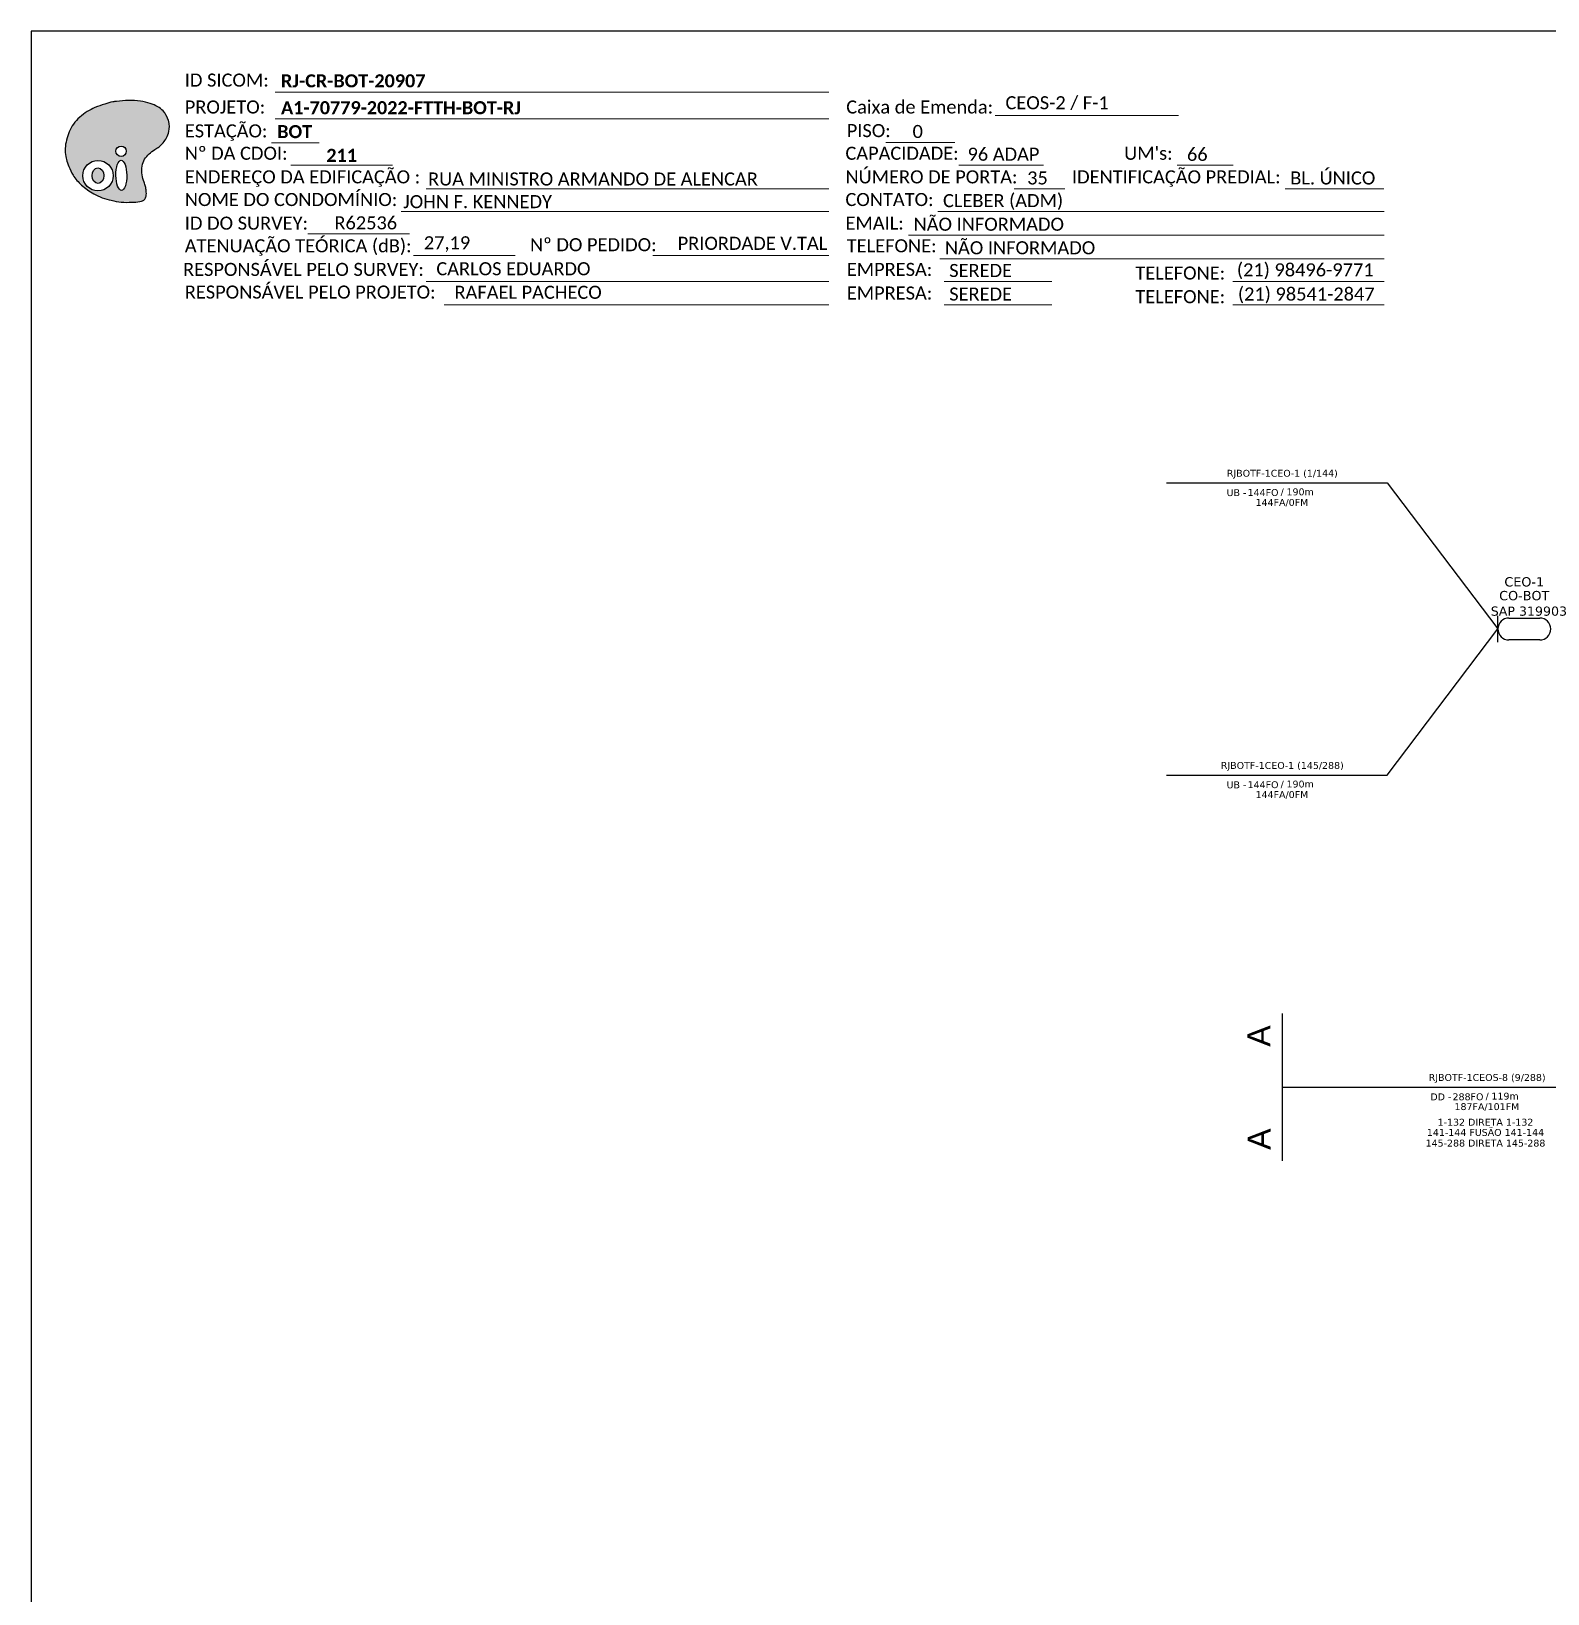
# Model space of a CAD drawing. Header units: millimetres. Extents: x 2479 to 4240, y 59 to 653.
# Drawn here: x 2478.6 to 2686.6, y 439 to 653.4 of the extents above; entities that cross this region are included whole.
import ezdxf
from ezdxf.enums import TextEntityAlignment as Align

# ---------------------------------------------------------------- set-up
doc = ezdxf.new("R2010")
doc.units = ezdxf.units.MM
doc.header["$LTSCALE"] = 0.1
doc.header["$MEASUREMENT"] = 0
doc.layers.add('20.4-CEO', color=1, linetype='Continuous')
doc.layers.add('20.5-CABO EM DUTO', color=1, linetype='Continuous')
doc.layers.add('40.1-ETIQUETAS', color=1, linetype='Continuous', lineweight=20)
doc.styles.add('siredit', font='verdana.ttf')
doc.styles.get("Standard").update_dxf_attribs({"font": 'arial.ttf'})
doc.styles.add('WMF-Calibri0', font='calibri.ttf')
doc.styles.add('WMF-Calibri1', font='calibrib.ttf')

# ---------------------------------------------------------------- blocks, each defined once
blk = doc.blocks.new('CEO_UN')
at = {"layer": '20.4-CEO', "color": 0}
for p, q in [((-9.11, 2.39), (-2.39, 2.39)), ((-2.39, -2.39), (-9.11, -2.39))]:
    blk.add_line(p, q, dxfattribs=at)
blk.add_lwpolyline([(-11.5, -2.89), (-11.5, 2.89)], dxfattribs=at)
for centre, start, end in [((-9.11, 0), 90, 270), ((-2.39, 0), 270, 90)]:
    blk.add_arc(centre, 2.39, start, end, dxfattribs=at)
at = {"layer": '20.4-CEO', "color": 7, "style": 'siredit'}
for tag, height, p in [('NOME?', 2.03, (-5.75, 10.27)), ('LOCAL?', 2.03, (-5.75, 7.27)), ('TIPO?', 2, (-9.11, 3.89))]:
    blk.add_attdef(tag, text='', height=height, dxfattribs=at).set_placement(p, align=Align.MIDDLE_CENTER)
blk.add_attdef('FIBRAS_RESERVA', text='', height=2.03, dxfattribs=at).set_placement((-5.75, -3.97), align=Align.TOP_CENTER)
blk = doc.blocks.new('ETIQUETA_RS5F')
at = {"layer": '40.1-ETIQUETAS', "color": 0, "style": 'siredit'}
blk.add_text('/', height=1.5, dxfattribs=at).set_placement((1.55, -1.95), align=Align.MIDDLE_RIGHT)
for tag, p in [('ETIQUETA_R_PRIMARIA', (1.18, 4.1)), ('ETIQUETA_R_SECUNDARIA', (1.18, 2.1)), ('F_ATIVAS/F_MORTAS', (1.11, -4.24))]:
    blk.add_attdef(tag, text='', height=1.5, dxfattribs=at).set_placement(p, align=Align.MIDDLE_CENTER)
for tag, p in [('TIPO_CABO', (-6.62, -2.12)), ('CAP_CABO', (0.37, -2.09))]:
    blk.add_attdef(tag, text='', height=1.5, dxfattribs=at).set_placement(p, align=Align.MIDDLE_RIGHT)
blk.add_attdef('METROS', text='', height=1.5, dxfattribs=at).set_placement((2.11, -1.95), align=Align.MIDDLE_LEFT)
for tag, p in [('FUSÃO_1', (0.82, -8.39)), ('FUSÃO_2', (0.82, -10.6)), ('FUSÃO_3', (0.82, -12.93)), ('FUSÃO_4', (0.82, -15.14)), ('FUSÃO_5', (0.82, -17.16))]:
    blk.add_attdef(tag, text='', height=1.5, dxfattribs=at).set_placement(p, align=Align.CENTER)
blk = doc.blocks.new('OI')
h = blk.add_hatch(color=40)
edge = h.paths.add_edge_path()
edge.add_spline(control_points=[(4.35, -0.67), (3.92, -0.99), (3.26, -1.5), (2.81, -2.59), (2.9, -3.5), (3.06, -4.27), (3.31, -4.85), (3.37, -5.39), (3.4, -5.88), (3.2, -6.4), (2.54, -6.61), (1.65, -6.63), (0.55, -6.67), (-0.56, -6.42), (-1.61, -6.14), (-2.77, -5.61), (-3.92, -4.77), (-4.89, -3.7), (-5.34, -2.65), (-5.6, -1.94), (-5.85, -0.96), (-5.71, 0.47), (-5.1, 2.02), (-4.14, 3.02), (-3.3, 3.61), (-2.37, 4.16), (-1.36, 4.44), (-0.56, 4.7), (0.79, 4.85), (2.24, 4.97), (3.79, 4.57), (4.67, 4.21), (5.44, 3.65), (5.76, 2.99), (6.03, 2.21), (6.01, 1.46), (5.72, 0.64), (5.31, 0.08), (4.88, -0.38), (4.51, -0.55), (4.35, -0.67)], knot_values=[0, 0, 0, 0, 1.60434, 2.417191, 3.427595, 4.282808, 4.776746, 5.304182, 5.888771, 6.258406, 6.858137, 7.79129, 8.986195, 10.124242, 11.187857, 12.242908, 13.953784, 15.414161, 16.515391, 17.349188, 17.675853, 19.552021, 21.515531, 22.568638, 23.63245, 24.621084, 25.782718, 26.745347, 27.142653, 29.870543, 31.004649, 31.921532, 32.709589, 33.801391, 34.042471, 35.192333, 35.971461, 36.628871, 37.254359, 37.836911, 37.836911, 37.836911, 37.836911], degree=3, periodic=0)
h.paths.add_polyline_path([(1.13, -0.87, -1), (-0.04, -0.87, -1)], flags=16)
edge = h.paths.add_edge_path(flags=16)
edge.add_ellipse((0.56, -3.59), major_axis=(-0.02, 1.71), ratio=0.361305, start_angle=0, end_angle=360)
h.paths.add_polyline_path([(-0.36, -3.62, -1), (-3.8, -3.62, -1)], flags=16)
edge = h.paths.add_edge_path(flags=0)
edge.add_ellipse((-2.08, -3.62), major_axis=(0, 0.885), ratio=0.758294, start_angle=0, end_angle=360)
at = {"color": 40}
for centre, radius in [((0.54, -0.87), 0.587), ((-2.08, -3.62), 1.72)]:
    blk.add_circle(centre, radius, dxfattribs=at)
blk.add_ellipse((-2.08, -3.62), major_axis=(0, 0.885), ratio=0.758294, start_param=-3.141592653589792, end_param=3.141592653589792, dxfattribs=at)
blk.add_ellipse((0.56, -3.59), major_axis=(-0.02, 1.71), ratio=0.361305, dxfattribs=at)
at = {"color": 40, "start_tangent": (-0.800898, -0.598801), "end_tangent": (-0.800898, -0.598801)}
blk.add_spline([(4.35, -0.67), (3.2, -1.78), (2.9, -2.54), (2.92, -3.55), (3.12, -4.38), (3.28, -4.85), (3.37, -5.37), (3.35, -5.95), (3.2, -6.29), (2.66, -6.55), (1.73, -6.63), (0.54, -6.62), (-0.58, -6.41), (-1.6, -6.11), (-2.56, -5.67), (-3.95, -4.67), (-4.89, -3.56), (-5.37, -2.56), (-5.64, -1.78), (-5.72, -1.46), (-5.63, 0.42), (-4.84, 2.22), (-4.13, 2.99), (-3.27, 3.62), (-2.4, 4.09), (-1.3, 4.47), (-0.37, 4.72), (0.02, 4.77), (2.75, 4.8), (3.85, 4.53), (4.69, 4.16), (5.31, 3.68), (5.85, 2.73), (5.93, 2.5), (5.94, 1.35), (5.67, 0.62), (5.29, 0.08), (4.84, -0.36), (4.35, -0.67)], degree=3, dxfattribs=at)

msp = doc.modelspace()

# ---------------------------------------------------------------- linework, layer by layer
msp.add_lwpolyline([(2478.56, 59.39), (3317.13, 59.39), (3317.13, 653.39), (2478.56, 653.39), (2478.56, 59.39)])
at = {"color": 7, "lineweight": 0}
for points in [[(2512.03, 645.04), (2588.01, 645.04)], [(2512.03, 641.35), (2588.01, 641.35)], [(2610.84, 641.84), (2635.98, 641.84)], [(2511.52, 638.07), (2518.07, 638.07)], [(2595.8, 638.11), (2605.28, 638.11)], [(2514.18, 635), (2528.12, 635)], [(2605.85, 635), (2617.47, 635)], [(2635.79, 635), (2643.46, 635)], [(2532.75, 631.76), (2588.01, 631.76)], [(2613.43, 631.76), (2620.38, 631.76)], [(2650.61, 631.76), (2664.17, 631.76)], [(2529.34, 628.65), (2588.01, 628.65)], [(2602.97, 628.65), (2664.19, 628.65)], [(2516.5, 625.59), (2530.44, 625.59)], [(2598.93, 625.41), (2664.19, 625.41)], [(2531.03, 622.62), (2544.98, 622.62)], [(2563.87, 622.63), (2588.02, 622.63)], [(2603.21, 622.18), (2664.19, 622.18)], [(2532.75, 619.06), (2588.01, 619.06)], [(2603.82, 619.06), (2618.62, 619.06)], [(2643.42, 619.06), (2664.19, 619.06)], [(2535.24, 615.83), (2588.01, 615.83)], [(2603.82, 615.83), (2618.62, 615.83)], [(2643.42, 615.83), (2664.19, 615.83)]]:
    msp.add_lwpolyline(points, dxfattribs=at)
at = {"color": 0}
msp.add_lwpolyline([(2650.26, 498.35), (2650.26, 518.61)], dxfattribs=at)
at = {"layer": '20.5-CABO EM DUTO', "color": 0}
for points in [[(2634.31, 591.41), (2664.6, 591.41), (2679.8, 571.36)], [(2634.31, 551.31), (2664.6, 551.31), (2679.8, 571.36)]]:
    msp.add_lwpolyline(points, dxfattribs=at)
at = {"layer": '20.5-CABO EM DUTO', "color": 0, "linetype": 'ByBlock'}
msp.add_lwpolyline([(2650.26, 508.48), (2704.87, 508.48)], dxfattribs=at)

# ---------------------------------------------------------------- block references
at = {"color": 7, "xscale": 1.21392392519577, "yscale": 1.21392392553389, "zscale": 1.213923925163967, "rotation": 0.1532895858424417}
msp.add_blockref('OI', (2490.23, 637.97), dxfattribs=at)
at = {"layer": '20.4-CEO', "color": 0}
ref = msp.add_blockref('CEO_UN', (2687.05, 571.36), dxfattribs=dict(at, xscale=0.6300000000000523, yscale=0.6299999999999883, zscale=0.63))
ref.add_attrib('NOME?', 'CEO-1', dxfattribs={"color": 7, "height": 1.277, "style": 'siredit'}).set_placement((2683.42, 577.83), align=Align.MIDDLE_CENTER)
ref.add_attrib('LOCAL?', 'CO-BOT', dxfattribs={"color": 7, "height": 1.277, "style": 'siredit'}).set_placement((2683.42, 575.94), align=Align.MIDDLE_CENTER)
ref.add_attrib('TIPO?', '          SAP 319903', dxfattribs={"color": 7, "height": 1.26, "style": 'siredit'}).set_placement((2681.31, 573.81), align=Align.MIDDLE_CENTER)
at = {"layer": '40.1-ETIQUETAS', "color": 0}
ref = msp.add_blockref('ETIQUETA_RS5F', (2649.45, 591.41), dxfattribs=dict(at, xscale=0.6300000000000523, yscale=0.6299999999999883, zscale=0.63))
ref.add_attrib('ETIQUETA_R_SECUNDARIA', 'RJBOTF-1CEO-1 (1/144)', dxfattribs={"color": 0, "height": 0.945, "style": 'siredit'}).set_placement((2650.22, 592.73), align=Align.MIDDLE_CENTER)
ref.add_attrib('TIPO_CABO', 'UB -', dxfattribs={"color": 0, "height": 0.945, "style": 'siredit'}).set_placement((2645.3, 590.07), align=Align.MIDDLE_RIGHT)
ref.add_attrib('CAP_CABO', '144FO', dxfattribs={"color": 0, "height": 0.945, "style": 'siredit'}).set_placement((2649.7, 590.09), align=Align.MIDDLE_RIGHT)
ref.add_attrib('METROS', '190m', dxfattribs={"color": 0, "height": 0.945, "style": 'siredit'}).set_placement((2650.8, 590.18), align=Align.MIDDLE_LEFT)
ref.add_attrib('F_ATIVAS/F_MORTAS', '144FA/0FM', dxfattribs={"color": 0, "height": 0.945, "style": 'siredit'}).set_placement((2650.17, 588.73), align=Align.MIDDLE_CENTER)
ref = msp.add_blockref('ETIQUETA_RS5F', (2649.45, 551.31), dxfattribs=dict(at, xscale=0.6300000000000523, yscale=0.6299999999999883, zscale=0.63))
ref.add_attrib('ETIQUETA_R_SECUNDARIA', 'RJBOTF-1CEO-1 (145/288)', dxfattribs={"color": 0, "height": 0.945, "style": 'siredit'}).set_placement((2650.22, 552.63), align=Align.MIDDLE_CENTER)
ref.add_attrib('TIPO_CABO', 'UB -', dxfattribs={"color": 0, "height": 0.945, "style": 'siredit'}).set_placement((2645.3, 549.97), align=Align.MIDDLE_RIGHT)
ref.add_attrib('CAP_CABO', '144FO', dxfattribs={"color": 0, "height": 0.945, "style": 'siredit'}).set_placement((2649.7, 549.99), align=Align.MIDDLE_RIGHT)
ref.add_attrib('METROS', '190m', dxfattribs={"color": 0, "height": 0.945, "style": 'siredit'}).set_placement((2650.8, 550.08), align=Align.MIDDLE_LEFT)
ref.add_attrib('F_ATIVAS/F_MORTAS', '144FA/0FM', dxfattribs={"color": 0, "height": 0.945, "style": 'siredit'}).set_placement((2650.17, 548.63), align=Align.MIDDLE_CENTER)
ref = msp.add_blockref('ETIQUETA_RS5F', (2677.57, 508.48), dxfattribs=dict(at, xscale=0.6300000000000523, yscale=0.6299999999999883, zscale=0.63))
ref.add_attrib('ETIQUETA_R_SECUNDARIA', 'RJBOTF-1CEOS-8 (9/288)', dxfattribs={"color": 0, "height": 0.945, "style": 'siredit'}).set_placement((2678.33, 509.81), align=Align.MIDDLE_CENTER)
ref.add_attrib('TIPO_CABO', 'DD -', dxfattribs={"color": 0, "height": 0.945, "style": 'siredit'}).set_placement((2673.42, 507.15), align=Align.MIDDLE_RIGHT)
ref.add_attrib('CAP_CABO', '288FO', dxfattribs={"color": 0, "height": 0.945, "style": 'siredit'}).set_placement((2677.82, 507.16), align=Align.MIDDLE_RIGHT)
ref.add_attrib('METROS', '119m', dxfattribs={"color": 0, "height": 0.945, "style": 'siredit'}).set_placement((2678.92, 507.25), align=Align.MIDDLE_LEFT)
ref.add_attrib('F_ATIVAS/F_MORTAS', '187FA/101FM', dxfattribs={"color": 0, "height": 0.945, "style": 'siredit'}).set_placement((2678.29, 505.81), align=Align.MIDDLE_CENTER)
ref.add_attrib('FUSÃO_1', '1-132 DIRETA 1-132', dxfattribs={"color": 0, "height": 0.945, "style": 'siredit'}).set_placement((2678.1, 503.2), align=Align.CENTER)
ref.add_attrib('FUSÃO_2', '141-144 FUSÃO 141-144', dxfattribs={"color": 0, "height": 0.945, "style": 'siredit'}).set_placement((2678.1, 501.8), align=Align.CENTER)
ref.add_attrib('FUSÃO_3', '145-288 DIRETA 145-288', dxfattribs={"color": 0, "height": 0.945, "style": 'siredit'}).set_placement((2678.1, 500.33), align=Align.CENTER)

# ---------------------------------------------------------------- texts
at = {"color": 7, "lineweight": 0, "style": 'WMF-Calibri0'}
for s, height, p in [('ID SICOM:', 1.793, (2499.63, 645.79)), ('PROJETO:', 1.793, (2499.63, 642.1)), ('Caixa de Emenda:', 1.7927, (2590.39, 642.1)), ('ESTAÇÃO:', 1.793, (2499.63, 638.82)), ('PISO:', 1.793, (2590.46, 638.86)), ('Nº DA CDOI:', 1.7927, (2499.63, 635.75)), ('CAPACIDADE:', 1.7927, (2590.28, 635.75)), ("UM's:", 1.793, (2628.52, 635.75)), ('ENDEREÇO DA EDIFICAÇÃO :', 1.7927, (2499.63, 632.51)), ('NÚMERO DE PORTA:', 1.7927, (2590.28, 632.51)), ('IDENTIFICAÇÃO PREDIAL:', 1.7927, (2621.36, 632.51)), ('NOME DO CONDOMÍNIO:', 1.7927, (2499.63, 629.4)), ('CONTATO:', 1.793, (2590.28, 629.4)), ('ID DO SURVEY:', 1.7927, (2499.63, 626.16)), ('EMAIL:', 1.793, (2590.28, 626.16)), ('ATENUAÇÃO TEÓRICA (dB):', 1.7927, (2499.63, 623.05)), ('Nº DO PEDIDO:', 1.7927, (2547, 623.2)), ('TELEFONE:', 1.793, (2590.46, 623.05)), ('RESPONSÁVEL PELO SURVEY:', 1.7927, (2499.39, 619.81)), ('EMPRESA:', 1.793, (2590.46, 619.81)), ('TELEFONE:', 1.793, (2630.06, 619.31)), ('RESPONSÁVEL PELO PROJETO:', 1.7927, (2499.63, 616.7)), ('EMPRESA:', 1.793, (2590.46, 616.57)), ('TELEFONE:', 1.793, (2630.06, 616.07))]:
    msp.add_text(s, height=height, dxfattribs=at).set_placement(p)
at = {"color": 7}
for s, height, style, p in [('RJ-CR-BOT-20907', 1.7927, 'WMF-Calibri1', (2512.83, 645.69)), ('A1-70779-2022-FTTH-BOT-RJ', 1.7927, 'WMF-Calibri1', (2512.83, 642)), ('CEOS-2 / F-1', 1.7927, 'WMF-Calibri0', (2612.24, 642.68)), ('BOT', 1.793, 'WMF-Calibri1', (2512.31, 638.72)), ('0', 1.79, 'WMF-Calibri0', (2599.49, 638.74)), ('96 ADAP', 1.793, 'WMF-Calibri0', (2607.03, 635.62)), ('66', 1.793, 'WMF-Calibri0', (2637.14, 635.6)), ('RUA MINISTRO ARMANDO DE ALENCAR', 1.7927, 'WMF-Calibri0', (2533.01, 632.22)), ('35', 1.793, 'WMF-Calibri0', (2615.21, 632.36)), ('BL. ÚNICO', 1.793, 'WMF-Calibri0', (2651.31, 632.36)), ('JOHN F. KENNEDY', 1.7927, 'WMF-Calibri0', (2529.6, 629.11)), ('CLEBER (ADM)', 1.7927, 'WMF-Calibri0', (2603.67, 629.25)), ('R62536', 1.793, 'WMF-Calibri0', (2520.16, 626.2)), ('NÃO INFORMADO', 1.7927, 'WMF-Calibri0', (2599.63, 626.01)), ('27,19', 1.793, 'WMF-Calibri0', (2532.43, 623.46)), ('PRIORDADE V.TAL', 1.7927, 'WMF-Calibri0', (2567.26, 623.39)), ('NÃO INFORMADO', 1.7927, 'WMF-Calibri0', (2603.92, 622.78)), ('CARLOS EDUARDO', 1.7927, 'WMF-Calibri0', (2534.15, 619.9)), ('SEREDE', 1.793, 'WMF-Calibri0', (2604.52, 619.66)), ('(21) 98496-9771', 1.7927, 'WMF-Calibri0', (2643.99, 619.75)), ('RAFAEL PACHECO', 1.7927, 'WMF-Calibri0', (2536.64, 616.67)), ('SEREDE', 1.793, 'WMF-Calibri0', (2604.52, 616.43)), ('(21) 98541-2847', 1.7927, 'WMF-Calibri0', (2644.13, 616.43))]:
    msp.add_text(s, height=height, dxfattribs=dict(at, style=style)).set_placement(p)
at = {"color": 7, "style": 'WMF-Calibri1'}
msp.add_text('211', height=1.793, dxfattribs=at).set_placement((2521.15, 635.46), align=Align.CENTER)
at = {"char_height": 3.15, "width": 116.5855, "attachment_point": 1, "rotation": 90}
for insert in [(2645.43, 514.03), (2645.46, 499.88)]:
    msp.add_mtext('A', dxfattribs=dict(at, insert=insert))

doc.saveas('drawing.dxf')
